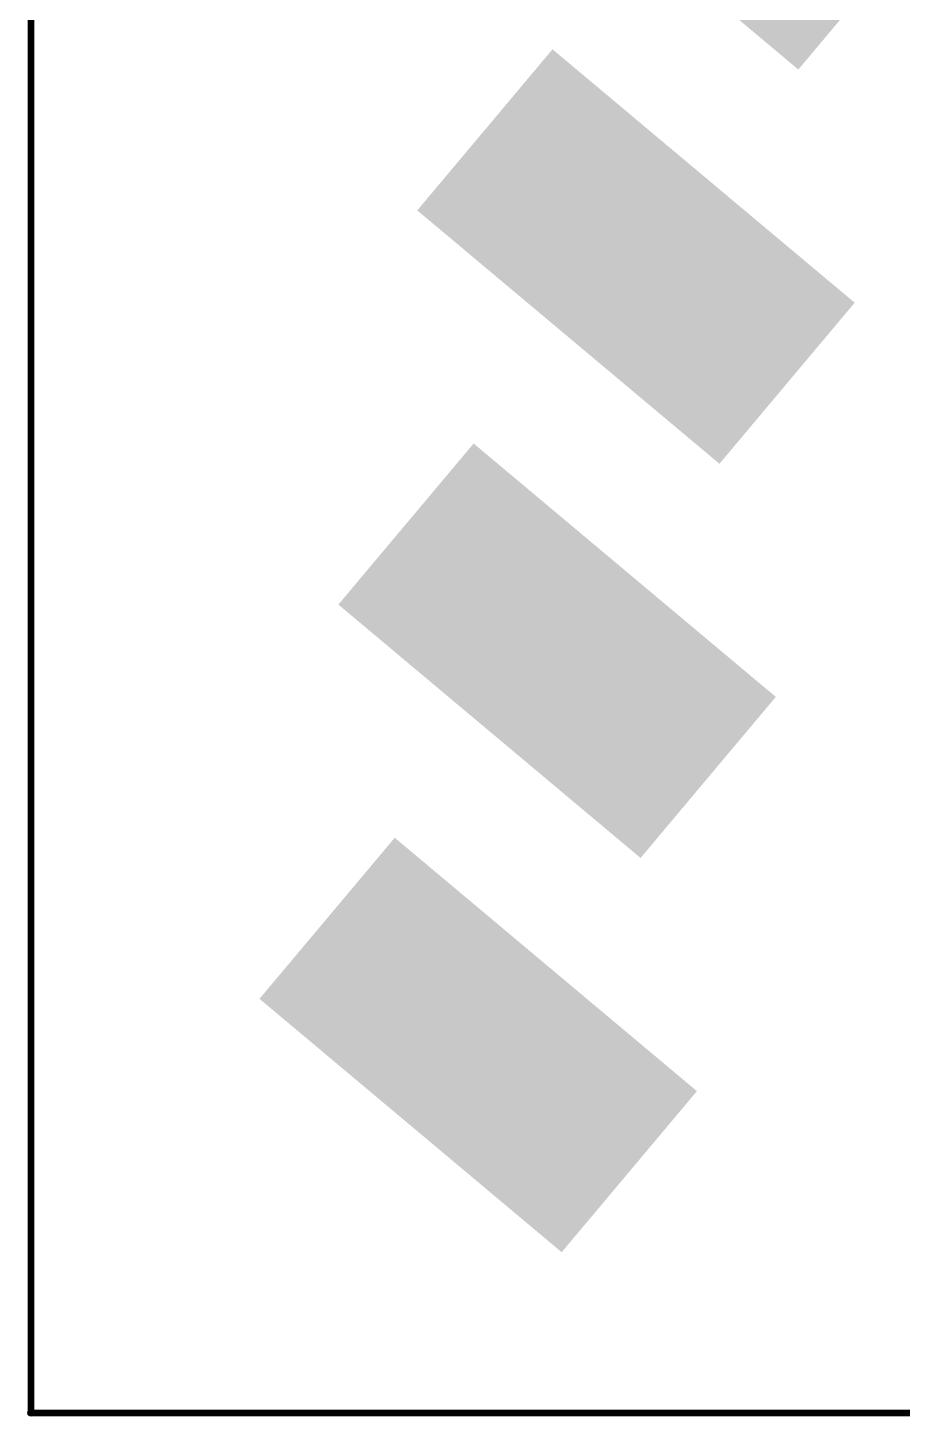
# Model space of a CAD drawing. Header units: millimetres. Extents: x 0 to 8.08, y 0 to 3.16.
# Drawn here: x 1.2911 to 1.422, y 1.276 to 1.484 of the extents above; entities that cross this region are included whole.
import ezdxf

# ---------------------------------------------------------------- set-up
doc = ezdxf.new("R2010")
doc.units = ezdxf.units.MM
doc.header["$LTSCALE"] = 0.444489
doc.layers.get('0').update_dxf_attribs({"linetype": 'CONTINUOUS'})
doc.layers.add('BOARD_OUTLINE_00', color=7, linetype='CONTINUOUS')

msp = doc.modelspace()

# ---------------------------------------------------------------- hatches: boundary and pattern name
at = {"linetype": 'CONTINUOUS'}
h = msp.add_hatch(color=7, dxfattribs=at)
edge = h.paths.add_edge_path()
edge.add_arc((1.29161, 1.27654), 0.0005, 0, 360)

# ---------------------------------------------------------------- linework, layer by layer
at = {"color": 7, "linetype": 'CONTINUOUS', "const_width": 0.0315}
for points in [[(1.41659, 1.48984), (1.37135, 1.5278)], [(1.40478, 1.43078), (1.35954, 1.46874)], [(1.39297, 1.37173), (1.34773, 1.40969)], [(1.38116, 1.31267), (1.33592, 1.35063)]]:
    msp.add_lwpolyline(points, dxfattribs=at)
at = {"color": 7, "linetype": 'CONTINUOUS'}
msp.add_circle((1.29161, 1.27654), 0.0005, dxfattribs=at)
at = {"layer": 'BOARD_OUTLINE_00', "color": 7, "linetype": 'CONTINUOUS', "const_width": 0.001}
for points in [[(1.29161, 1.86709), (1.29161, 1.27654)], [(1.29161, 1.27654), (1.68531, 1.27654)]]:
    msp.add_lwpolyline(points, dxfattribs=at)

doc.saveas('drawing.dxf')
